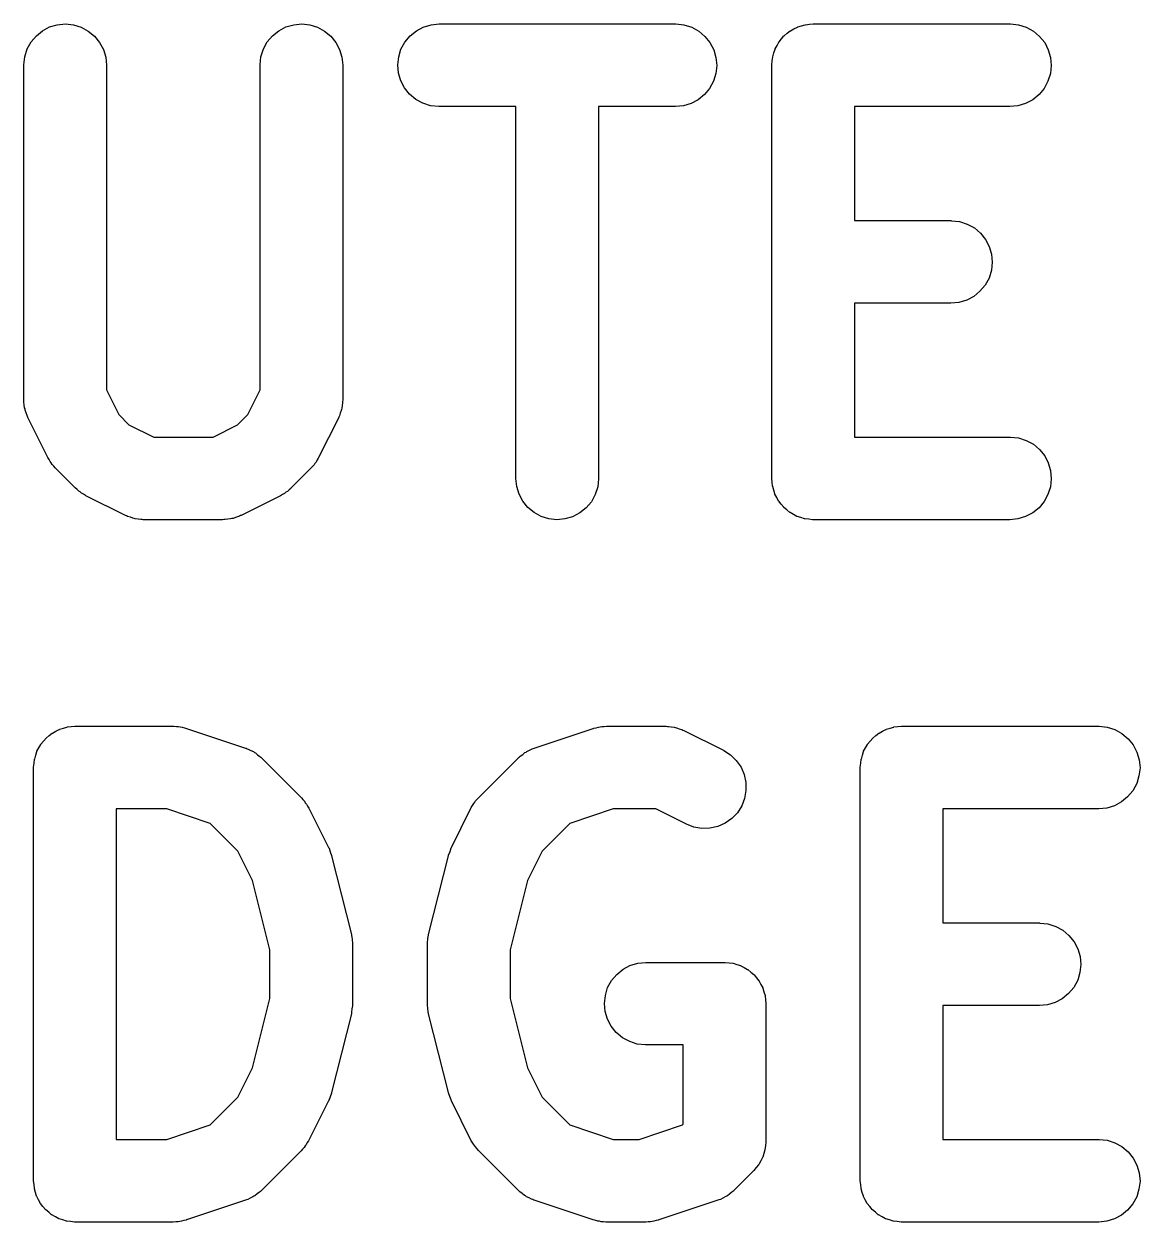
# Model space of a CAD drawing. Extents: x 74 to 212, y -170 to -83.
# Drawn here: x 172.095 to 176.145, y -89.909 to -85.559 of the extents above; entities that cross this region are included whole.
import ezdxf

# ---------------------------------------------------------------- set-up
doc = ezdxf.new("R2010")
doc.units = 0
doc.header["$MEASUREMENT"] = 0
doc.layers.add('BLACK', color=7, linetype='CONTINUOUS')

msp = doc.modelspace()

# ---------------------------------------------------------------- linework, layer by layer
at = {"layer": 'BLACK', "linetype": 'CONTINUOUS'}
for p, q in [((172.188, -85.5702), (172.216, -85.5619)), ((172.216, -85.5619), (172.246, -85.5593)), ((172.246, -85.5593), (172.275, -85.5623)), ((172.275, -85.5623), (172.303, -85.571)), ((173.045, -85.5702), (173.074, -85.5619)), ((173.074, -85.5619), (173.103, -85.5593)), ((173.103, -85.5593), (173.132, -85.5623)), ((173.132, -85.5623), (173.16, -85.571)), ((173.544, -85.5706), (173.573, -85.5621)), ((173.573, -85.5621), (173.602, -85.5593)), ((173.602, -85.5593), (174.459, -85.5593)), ((174.459, -85.5593), (174.461, -85.5593)), ((174.461, -85.5593), (174.49, -85.5625)), ((174.49, -85.5625), (174.518, -85.5714)), ((174.916, -85.5662), (174.93, -85.5621)), ((174.93, -85.5621), (174.931, -85.5619)), ((174.93, -85.5621), (174.93, -85.5621)), ((174.931, -85.5619), (174.945, -85.5606)), ((174.945, -85.5606), (174.959, -85.5593)), ((174.959, -85.5593), (175.673, -85.5593)), ((175.673, -85.5593), (175.675, -85.5593)), ((175.675, -85.5593), (175.704, -85.5625)), ((175.704, -85.5625), (175.732, -85.5714)), ((172.121, -85.6245), (172.14, -85.6021)), ((172.14, -85.6021), (172.162, -85.5837)), ((172.162, -85.5837), (172.188, -85.5702)), ((172.303, -85.571), (172.328, -85.5849)), ((172.328, -85.5849), (172.351, -85.6036)), ((172.351, -85.6036), (172.369, -85.6262)), ((172.978, -85.6245), (172.997, -85.6021)), ((172.997, -85.6021), (173.02, -85.5837)), ((173.02, -85.5837), (173.045, -85.5702)), ((173.16, -85.571), (173.186, -85.5849)), ((173.186, -85.5849), (173.208, -85.6036)), ((173.208, -85.6036), (173.227, -85.6262)), ((173.477, -85.6254), (173.496, -85.6028)), ((173.496, -85.6028), (173.519, -85.5843)), ((173.519, -85.5843), (173.544, -85.5706)), ((174.518, -85.5714), (174.544, -85.5855)), ((174.544, -85.5855), (174.566, -85.6043)), ((174.566, -85.6043), (174.584, -85.6271)), ((174.844, -85.6137), (174.853, -85.6028)), ((174.853, -85.6028), (174.854, -85.6025)), ((174.854, -85.6021), (174.865, -85.5932)), ((174.854, -85.6025), (174.854, -85.6021)), ((174.865, -85.5932), (174.876, -85.5843)), ((174.876, -85.5841), (174.877, -85.5837)), ((174.876, -85.5843), (174.876, -85.5841)), ((174.877, -85.5837), (174.889, -85.5772)), ((174.889, -85.5772), (174.902, -85.5706)), ((174.902, -85.5704), (174.903, -85.5702)), ((174.902, -85.5706), (174.902, -85.5704)), ((174.903, -85.5702), (174.916, -85.5662)), ((175.732, -85.5714), (175.758, -85.5855)), ((175.758, -85.5855), (175.78, -85.6043)), ((175.78, -85.6043), (175.799, -85.6271)), ((172.098, -85.6781), (172.107, -85.6502)), ((172.107, -85.6502), (172.121, -85.6245)), ((172.369, -85.6262), (172.383, -85.6521)), ((172.955, -85.6781), (172.964, -85.6502)), ((172.964, -85.6502), (172.978, -85.6245)), ((173.227, -85.6262), (173.24, -85.6521)), ((173.455, -85.6791), (173.463, -85.6511)), ((173.463, -85.6511), (173.477, -85.6254)), ((174.584, -85.6271), (174.598, -85.6531)), ((174.816, -85.6646), (174.821, -85.6511)), ((174.821, -85.6502), (174.828, -85.6378)), ((174.821, -85.6507), (174.821, -85.6502)), ((174.821, -85.6511), (174.821, -85.6507)), ((174.828, -85.6378), (174.834, -85.6254)), ((174.834, -85.6254), (174.835, -85.625)), ((174.835, -85.6245), (174.844, -85.6137)), ((174.835, -85.625), (174.835, -85.6245)), ((175.799, -85.6271), (175.812, -85.6531)), ((172.095, -85.7072), (172.098, -85.6781)), ((172.383, -85.6521), (172.392, -85.6801)), ((172.392, -85.6801), (172.395, -85.7093)), ((172.952, -85.7072), (172.955, -85.6781)), ((173.24, -85.6521), (173.249, -85.6801)), ((173.249, -85.6801), (173.252, -85.7093)), ((173.452, -85.7082), (173.455, -85.6791)), ((174.598, -85.6531), (174.606, -85.6811)), ((174.606, -85.6811), (174.609, -85.7103)), ((174.809, -85.7072), (174.81, -85.6931)), ((174.81, -85.6931), (174.812, -85.6791)), ((174.812, -85.6781), (174.816, -85.6646)), ((174.812, -85.6786), (174.812, -85.6781)), ((174.812, -85.6791), (174.812, -85.6786)), ((175.812, -85.6531), (175.82, -85.6811)), ((175.82, -85.6811), (175.823, -85.7103)), ((172.095, -85.7093), (172.095, -85.7072)), ((172.095, -86.9235), (172.095, -85.7093)), ((172.395, -85.7093), (172.395, -86.8881)), ((172.952, -85.7093), (172.952, -85.7072)), ((172.952, -86.8881), (172.952, -85.7093)), ((173.252, -85.7093), (173.252, -86.9235)), ((173.454, -85.7374), (173.452, -85.7082)), ((173.463, -85.7654), (173.454, -85.7374)), ((174.609, -85.7103), (174.606, -85.7394)), ((174.809, -85.7082), (174.809, -85.7072)), ((174.809, -85.7093), (174.809, -85.7082)), ((174.809, -85.7082), (174.809, -85.7082)), ((174.809, -85.7082), (174.809, -85.7082)), ((174.809, -87.2093), (174.809, -85.7093)), ((175.823, -85.7103), (175.82, -85.7394)), ((173.476, -85.7914), (173.463, -85.7654)), ((174.597, -85.7674), (174.583, -85.7931)), ((174.606, -85.7394), (174.597, -85.7674)), ((175.811, -85.7674), (175.797, -85.7931)), ((175.82, -85.7394), (175.811, -85.7674)), ((173.494, -85.8142), (173.476, -85.7914)), ((173.517, -85.833), (173.494, -85.8142)), ((174.564, -85.8157), (174.542, -85.8342)), ((174.583, -85.7931), (174.564, -85.8157)), ((175.779, -85.8157), (175.756, -85.8342)), ((175.797, -85.7931), (175.779, -85.8157)), ((173.543, -85.8471), (173.517, -85.833)), ((173.57, -85.856), (173.543, -85.8471)), ((173.6, -85.8592), (173.57, -85.856)), ((173.602, -85.8593), (173.6, -85.8592)), ((173.88, -85.8593), (173.602, -85.8593)), ((173.88, -87.2093), (173.88, -85.8593)), ((174.459, -85.8593), (174.18, -85.8593)), ((174.18, -85.8593), (174.18, -87.2093)), ((174.488, -85.8564), (174.459, -85.8593)), ((174.516, -85.8479), (174.488, -85.8564)), ((174.542, -85.8342), (174.516, -85.8479)), ((175.673, -85.8593), (175.109, -85.8593)), ((175.109, -85.8593), (175.109, -86.2735)), ((175.702, -85.8564), (175.673, -85.8593)), ((175.73, -85.8479), (175.702, -85.8564)), ((175.756, -85.8342), (175.73, -85.8479)), ((175.109, -86.2735), (175.459, -86.2735)), ((175.459, -86.2735), (175.461, -86.2736)), ((175.461, -86.2736), (175.49, -86.2768)), ((175.49, -86.2768), (175.518, -86.2857)), ((175.518, -86.2857), (175.544, -86.2998)), ((175.544, -86.2998), (175.566, -86.3186)), ((175.566, -86.3186), (175.584, -86.3414)), ((175.584, -86.3414), (175.598, -86.3674)), ((175.598, -86.3674), (175.606, -86.3954)), ((175.606, -86.3954), (175.609, -86.4246)), ((175.609, -86.4246), (175.606, -86.4537)), ((175.606, -86.4537), (175.597, -86.4817)), ((175.583, -86.5074), (175.564, -86.53)), ((175.597, -86.4817), (175.583, -86.5074)), ((175.516, -86.5622), (175.488, -86.5707)), ((175.542, -86.5485), (175.516, -86.5622)), ((175.564, -86.53), (175.542, -86.5485)), ((175.459, -86.5735), (175.109, -86.5735)), ((175.109, -86.5735), (175.109, -87.0593)), ((175.488, -86.5707), (175.459, -86.5735)), ((172.395, -86.8881), (172.439, -86.9775)), ((172.907, -86.9775), (172.952, -86.8881)), ((172.095, -86.9279), (172.095, -86.9235)), ((172.095, -86.9323), (172.095, -86.9279)), ((172.096, -86.9425), (172.095, -86.9323)), ((172.097, -86.9527), (172.096, -86.9425)), ((172.099, -86.9569), (172.097, -86.9527)), ((173.248, -86.9547), (173.247, -86.9589)), ((173.25, -86.9445), (173.248, -86.9547)), ((173.251, -86.9344), (173.25, -86.9445)), ((173.252, -86.9256), (173.251, -86.93)), ((173.251, -86.93), (173.251, -86.9344)), ((173.252, -86.9235), (173.252, -86.9256)), ((172.099, -86.9613), (172.099, -86.9569)), ((172.103, -86.9709), (172.099, -86.9613)), ((172.106, -86.9807), (172.103, -86.9709)), ((172.108, -86.9846), (172.106, -86.9807)), ((172.109, -86.9887), (172.108, -86.9846)), ((172.11, -86.9906), (172.109, -86.9887)), ((172.182, -87.1335), (172.11, -86.9906)), ((172.439, -86.9775), (172.476, -87.0145)), ((172.87, -87.0145), (172.907, -86.9775)), ((173.236, -86.9906), (173.164, -87.1335)), ((173.237, -86.9865), (173.236, -86.9906)), ((173.24, -86.9826), (173.237, -86.9865)), ((173.243, -86.9729), (173.24, -86.9826)), ((173.246, -86.9633), (173.243, -86.9729)), ((173.247, -86.9589), (173.246, -86.9633)), ((172.476, -87.0145), (172.566, -87.0593)), ((172.781, -87.0593), (172.87, -87.0145)), ((172.566, -87.0593), (172.781, -87.0593)), ((175.109, -87.0593), (175.673, -87.0593)), ((175.673, -87.0593), (175.675, -87.0593)), ((175.675, -87.0593), (175.704, -87.0625)), ((175.704, -87.0625), (175.732, -87.0714)), ((175.732, -87.0714), (175.758, -87.0855)), ((175.758, -87.0855), (175.78, -87.1043)), ((175.78, -87.1043), (175.799, -87.1271)), ((175.799, -87.1271), (175.812, -87.1531)), ((172.186, -87.1406), (172.182, -87.1335)), ((172.19, -87.1481), (172.186, -87.1406)), ((172.194, -87.153), (172.19, -87.1481)), ((172.197, -87.1583), (172.194, -87.153)), ((172.203, -87.1644), (172.197, -87.1583)), ((172.208, -87.171), (172.203, -87.1644)), ((172.21, -87.1725), (172.208, -87.171)), ((172.281, -87.2439), (172.21, -87.1725)), ((173.136, -87.1725), (173.065, -87.2439)), ((173.142, -87.166), (173.136, -87.1725)), ((173.148, -87.1599), (173.142, -87.166)), ((173.151, -87.1547), (173.148, -87.1599)), ((173.155, -87.1498), (173.151, -87.1547)), ((173.159, -87.1424), (173.155, -87.1498)), ((173.163, -87.1353), (173.159, -87.1424)), ((173.164, -87.1335), (173.163, -87.1353)), ((175.812, -87.1531), (175.82, -87.1811)), ((173.883, -87.2384), (173.88, -87.2093)), ((174.18, -87.2113), (174.177, -87.2404)), ((174.18, -87.2093), (174.18, -87.2113)), ((174.81, -87.2233), (174.809, -87.2093)), ((175.82, -87.1811), (175.823, -87.2103)), ((175.823, -87.2103), (175.82, -87.2394)), ((172.288, -87.2492), (172.281, -87.2439)), ((172.294, -87.2551), (172.288, -87.2492)), ((172.299, -87.2585), (172.294, -87.2551)), ((172.304, -87.2625), (172.299, -87.2585)), ((173.045, -87.2597), (173.04, -87.2636)), ((173.051, -87.2564), (173.045, -87.2597)), ((173.057, -87.2506), (173.051, -87.2564)), ((173.063, -87.2454), (173.057, -87.2506)), ((173.065, -87.2439), (173.063, -87.2454)), ((173.892, -87.2664), (173.883, -87.2384)), ((174.177, -87.2404), (174.168, -87.2683)), ((174.811, -87.2374), (174.81, -87.2233)), ((174.812, -87.2379), (174.811, -87.2374)), ((174.812, -87.2384), (174.812, -87.2379)), ((174.816, -87.2519), (174.812, -87.2384)), ((174.82, -87.2654), (174.816, -87.2519)), ((175.82, -87.2394), (175.811, -87.2674)), ((172.311, -87.2665), (172.304, -87.2625)), ((172.318, -87.271), (172.311, -87.2665)), ((172.32, -87.272), (172.318, -87.271)), ((172.463, -87.3434), (172.32, -87.272)), ((173.026, -87.272), (172.883, -87.3434)), ((173.033, -87.2675), (173.026, -87.272)), ((173.04, -87.2636), (173.033, -87.2675)), ((173.905, -87.2923), (173.892, -87.2664)), ((173.924, -87.3149), (173.905, -87.2923)), ((174.154, -87.294), (174.135, -87.3164)), ((174.168, -87.2683), (174.154, -87.294)), ((174.82, -87.2659), (174.82, -87.2654)), ((174.82, -87.2664), (174.82, -87.2659)), ((174.827, -87.2789), (174.82, -87.2664)), ((174.833, -87.2914), (174.827, -87.2789)), ((174.834, -87.2918), (174.833, -87.2914)), ((174.834, -87.2923), (174.834, -87.2918)), ((174.843, -87.3032), (174.834, -87.2923)), ((174.852, -87.3142), (174.843, -87.3032)), ((175.797, -87.2931), (175.779, -87.3157)), ((175.811, -87.2674), (175.797, -87.2931)), ((172.467, -87.345), (172.463, -87.3434)), ((172.471, -87.3471), (172.467, -87.345)), ((172.481, -87.3502), (172.471, -87.3471)), ((172.873, -87.3479), (172.863, -87.3509)), ((172.877, -87.3459), (172.873, -87.3479)), ((172.881, -87.3443), (172.877, -87.3459)), ((172.883, -87.3434), (172.881, -87.3443)), ((173.946, -87.3336), (173.924, -87.3149)), ((173.972, -87.3475), (173.946, -87.3336)), ((174, -87.3562), (173.972, -87.3475)), ((174.112, -87.3348), (174.086, -87.3483)), ((174.135, -87.3164), (174.112, -87.3348)), ((174.852, -87.3145), (174.852, -87.3142)), ((174.852, -87.3149), (174.852, -87.3145)), ((174.863, -87.3239), (174.852, -87.3149)), ((174.874, -87.333), (174.863, -87.3239)), ((174.875, -87.3333), (174.874, -87.333)), ((174.875, -87.3336), (174.875, -87.3333)), ((174.887, -87.3403), (174.875, -87.3336)), ((174.9, -87.3471), (174.887, -87.3403)), ((174.9, -87.3473), (174.9, -87.3471)), ((174.901, -87.3475), (174.9, -87.3473)), ((174.914, -87.3517), (174.901, -87.3475)), ((175.73, -87.3479), (175.702, -87.3564)), ((175.756, -87.3342), (175.73, -87.3479)), ((175.779, -87.3157), (175.756, -87.3342)), ((172.49, -87.3539), (172.481, -87.3502)), ((172.495, -87.3546), (172.49, -87.3539)), ((172.499, -87.356), (172.495, -87.3546)), ((172.509, -87.3571), (172.499, -87.356)), ((172.519, -87.3589), (172.509, -87.3571)), ((172.524, -87.3587), (172.519, -87.3589)), ((172.528, -87.3592), (172.524, -87.3587)), ((172.53, -87.3593), (172.528, -87.3592)), ((172.816, -87.3593), (172.53, -87.3593)), ((172.82, -87.3588), (172.816, -87.3593)), ((172.825, -87.359), (172.82, -87.3588)), ((172.835, -87.3574), (172.825, -87.359)), ((172.845, -87.3564), (172.835, -87.3574)), ((172.849, -87.3551), (172.845, -87.3564)), ((172.854, -87.3544), (172.849, -87.3551)), ((172.863, -87.3509), (172.854, -87.3544)), ((174.029, -87.3593), (174, -87.3562)), ((174.058, -87.3566), (174.029, -87.3593)), ((174.086, -87.3483), (174.058, -87.3566)), ((174.928, -87.356), (174.914, -87.3517)), ((174.929, -87.3562), (174.928, -87.356)), ((174.928, -87.356), (174.928, -87.356)), ((174.943, -87.3577), (174.929, -87.3562)), ((174.957, -87.3592), (174.943, -87.3577)), ((174.958, -87.3592), (174.957, -87.3592)), ((174.959, -87.3593), (174.958, -87.3592)), ((174.958, -87.3592), (174.958, -87.3593)), ((174.958, -87.3593), (174.958, -87.3592)), ((175.673, -87.3593), (174.959, -87.3593)), ((175.702, -87.3564), (175.673, -87.3593)), ((172.198, -88.1337), (172.211, -88.1272)), ((172.211, -88.1272), (172.223, -88.1206)), ((172.223, -88.1206), (172.224, -88.1204)), ((172.224, -88.1202), (172.238, -88.1162)), ((172.224, -88.1204), (172.224, -88.1202)), ((172.238, -88.1162), (172.251, -88.1121)), ((172.251, -88.1121), (172.252, -88.1121)), ((172.252, -88.1119), (172.266, -88.1106)), ((172.252, -88.1121), (172.252, -88.1119)), ((172.266, -88.1106), (172.28, -88.1093)), ((172.28, -88.1093), (172.637, -88.1093)), ((172.637, -88.1093), (172.639, -88.1093)), ((172.639, -88.1093), (172.648, -88.1102)), ((172.648, -88.1102), (172.656, -88.1105)), ((172.656, -88.1105), (172.662, -88.1118)), ((172.662, -88.1118), (172.669, -88.1125)), ((172.669, -88.1125), (172.677, -88.1151)), ((172.677, -88.1151), (172.685, -88.117)), ((172.685, -88.117), (172.899, -88.1884)), ((173.947, -88.1884), (174.161, -88.117)), ((174.161, -88.117), (174.163, -88.1163)), ((174.163, -88.1163), (174.172, -88.1145)), ((174.172, -88.1145), (174.18, -88.1121)), ((174.18, -88.1121), (174.186, -88.1115)), ((174.186, -88.1115), (174.192, -88.1102)), ((174.192, -88.1102), (174.2, -88.1101)), ((174.2, -88.1101), (174.209, -88.1093)), ((174.209, -88.1093), (174.423, -88.1093)), ((174.423, -88.1093), (174.425, -88.1093)), ((174.425, -88.1093), (174.43, -88.1098)), ((174.43, -88.1098), (174.434, -88.1097)), ((174.434, -88.1097), (174.444, -88.1114)), ((174.444, -88.1114), (174.454, -88.1125)), ((174.454, -88.1125), (174.458, -88.1139)), ((174.458, -88.1139), (174.463, -88.1146)), ((174.463, -88.1146), (174.472, -88.1183)), ((174.472, -88.1183), (174.482, -88.1214)), ((174.482, -88.1214), (174.486, -88.1235)), ((174.486, -88.1235), (174.49, -88.1251)), ((174.49, -88.1251), (174.633, -88.1965)), ((175.198, -88.1337), (175.211, -88.1272)), ((175.211, -88.1272), (175.223, -88.1206)), ((175.223, -88.1206), (175.224, -88.1204)), ((175.224, -88.1202), (175.238, -88.1162)), ((175.224, -88.1204), (175.224, -88.1202)), ((175.238, -88.1162), (175.251, -88.1121)), ((175.251, -88.1121), (175.252, -88.1121)), ((175.252, -88.1119), (175.266, -88.1106)), ((175.252, -88.1121), (175.252, -88.1119)), ((175.266, -88.1106), (175.28, -88.1093)), ((175.28, -88.1093), (175.995, -88.1093)), ((175.995, -88.1093), (175.997, -88.1093)), ((175.997, -88.1093), (176.026, -88.1125)), ((176.026, -88.1125), (176.054, -88.1214)), ((176.054, -88.1214), (176.079, -88.1355)), ((172.156, -88.1745), (172.166, -88.1637)), ((172.156, -88.175), (172.156, -88.1745)), ((172.166, -88.1637), (172.175, -88.1528)), ((172.175, -88.1521), (172.186, -88.1432)), ((172.175, -88.1525), (172.175, -88.1521)), ((172.175, -88.1528), (172.175, -88.1525)), ((172.186, -88.1432), (172.197, -88.1343)), ((172.197, -88.1343), (172.198, -88.1341)), ((172.198, -88.1341), (172.198, -88.1337)), ((175.156, -88.1745), (175.166, -88.1637)), ((175.156, -88.175), (175.156, -88.1745)), ((175.166, -88.1637), (175.175, -88.1528)), ((175.175, -88.1521), (175.186, -88.1432)), ((175.175, -88.1525), (175.175, -88.1521)), ((175.175, -88.1528), (175.175, -88.1525)), ((175.186, -88.1432), (175.197, -88.1343)), ((175.197, -88.1343), (175.198, -88.1341)), ((175.198, -88.1341), (175.198, -88.1337)), ((176.079, -88.1355), (176.102, -88.1543)), ((176.102, -88.1543), (176.12, -88.1771)), ((172.134, -88.2281), (172.138, -88.2146)), ((172.138, -88.2146), (172.142, -88.2011)), ((172.142, -88.2002), (172.149, -88.1878)), ((172.142, -88.2007), (172.142, -88.2002)), ((172.142, -88.2011), (172.142, -88.2007)), ((172.149, -88.1878), (172.156, -88.1754)), ((172.156, -88.1754), (172.156, -88.175)), ((172.899, -88.1884), (172.901, -88.1891)), ((172.901, -88.1891), (172.905, -88.1909)), ((172.905, -88.1909), (172.909, -88.1922)), ((172.909, -88.1922), (172.918, -88.197)), ((172.918, -88.197), (172.928, -88.2014)), ((172.928, -88.2014), (172.931, -88.204)), ((172.931, -88.204), (172.935, -88.206)), ((172.935, -88.206), (172.943, -88.2125)), ((172.943, -88.2125), (172.951, -88.2186)), ((173.893, -88.2204), (173.896, -88.2172)), ((173.896, -88.2172), (173.905, -88.2113)), ((173.905, -88.2113), (173.913, -88.2049)), ((173.913, -88.2049), (173.917, -88.2029)), ((173.917, -88.2029), (173.92, -88.2003)), ((173.92, -88.2003), (173.93, -88.1961)), ((173.93, -88.1961), (173.939, -88.1914)), ((173.939, -88.1914), (173.943, -88.1902)), ((173.943, -88.1902), (173.947, -88.1884)), ((174.633, -88.1965), (174.635, -88.1975)), ((174.635, -88.1975), (174.659, -88.2134)), ((174.659, -88.2134), (174.68, -88.2338)), ((175.134, -88.2281), (175.138, -88.2146)), ((175.138, -88.2146), (175.142, -88.2011)), ((175.142, -88.2002), (175.149, -88.1878)), ((175.142, -88.2007), (175.142, -88.2002)), ((175.142, -88.2011), (175.142, -88.2007)), ((175.149, -88.1878), (175.156, -88.1754)), ((175.156, -88.1754), (175.156, -88.175)), ((176.12, -88.1771), (176.134, -88.2031)), ((176.134, -88.2031), (176.142, -88.2311)), ((172.13, -88.2572), (172.132, -88.2431)), ((172.13, -88.2582), (172.13, -88.2572)), ((172.13, -88.2593), (172.13, -88.2582)), ((172.13, -88.2582), (172.13, -88.2582)), ((172.13, -88.2582), (172.13, -88.2582)), ((172.13, -89.7593), (172.13, -88.2593)), ((172.132, -88.2431), (172.133, -88.2291)), ((172.133, -88.2286), (172.134, -88.2281)), ((172.133, -88.2291), (172.133, -88.2286)), ((172.951, -88.2186), (172.954, -88.2218)), ((172.954, -88.2218), (172.958, -88.2246)), ((172.958, -88.2246), (173.101, -88.3675)), ((173.746, -88.3675), (173.888, -88.2246)), ((173.888, -88.2246), (173.89, -88.2231)), ((173.89, -88.2231), (173.893, -88.2204)), ((174.68, -88.2338), (174.697, -88.2579)), ((174.697, -88.2579), (174.709, -88.2847)), ((175.13, -88.2572), (175.132, -88.2431)), ((175.13, -88.2582), (175.13, -88.2572)), ((175.13, -88.2593), (175.13, -88.2582)), ((175.13, -88.2582), (175.13, -88.2582)), ((175.13, -88.2582), (175.13, -88.2582)), ((175.13, -89.7593), (175.13, -88.2593)), ((175.132, -88.2431), (175.133, -88.2291)), ((175.133, -88.2286), (175.134, -88.2281)), ((175.133, -88.2291), (175.133, -88.2286)), ((176.145, -88.2603), (176.141, -88.2894)), ((176.142, -88.2311), (176.145, -88.2603)), ((174.709, -88.2847), (174.715, -88.3134)), ((176.141, -88.2894), (176.133, -88.3174)), ((174.715, -88.3426), (174.71, -88.3714)), ((174.715, -88.3134), (174.715, -88.3426)), ((176.119, -88.3431), (176.1, -88.3657)), ((176.133, -88.3174), (176.119, -88.3431)), ((173.101, -88.3675), (173.102, -88.369)), ((173.102, -88.369), (173.107, -88.3755)), ((173.107, -88.3755), (173.113, -88.3817)), ((173.113, -88.3817), (173.116, -88.387)), ((173.116, -88.387), (173.12, -88.3918)), ((173.12, -88.3918), (173.124, -88.3993)), ((173.723, -88.3975), (173.727, -88.3901)), ((173.727, -88.3901), (173.731, -88.3853)), ((173.731, -88.3853), (173.734, -88.38)), ((173.734, -88.38), (173.74, -88.374)), ((173.74, -88.374), (173.746, -88.3675)), ((174.71, -88.3714), (174.7, -88.3987)), ((176.078, -88.3842), (176.052, -88.3979)), ((176.1, -88.3657), (176.078, -88.3842)), ((172.43, -88.4093), (172.43, -89.6093)), ((172.613, -88.4093), (172.43, -88.4093)), ((172.771, -88.4618), (172.613, -88.4093)), ((173.124, -88.3993), (173.129, -88.4065)), ((173.129, -88.4065), (173.2, -88.5493)), ((173.646, -88.5493), (173.717, -88.4065)), ((173.717, -88.4065), (173.718, -88.4046)), ((173.718, -88.4046), (173.723, -88.3975)), ((174.233, -88.4093), (174.076, -88.4618)), ((174.388, -88.4093), (174.233, -88.4093)), ((174.499, -88.4648), (174.388, -88.4093)), ((174.684, -88.4234), (174.664, -88.4445)), ((174.7, -88.3987), (174.684, -88.4234)), ((175.995, -88.4093), (175.43, -88.4093)), ((175.43, -88.4093), (175.43, -88.8235)), ((176.024, -88.4064), (175.995, -88.4093)), ((176.052, -88.3979), (176.024, -88.4064)), ((172.871, -88.5624), (172.771, -88.4618)), ((174.076, -88.4618), (173.975, -88.5624)), ((174.526, -88.4753), (174.499, -88.4648)), ((174.555, -88.4803), (174.526, -88.4753)), ((174.613, -88.4732), (174.584, -88.4796)), ((174.64, -88.4613), (174.613, -88.4732)), ((174.664, -88.4445), (174.64, -88.4613)), ((174.584, -88.4796), (174.555, -88.4803)), ((172.924, -88.6688), (172.871, -88.5624)), ((173.2, -88.5493), (173.201, -88.5512)), ((173.201, -88.5512), (173.201, -88.5518)), ((173.201, -88.5518), (173.202, -88.5524)), ((173.202, -88.5524), (173.206, -88.5656)), ((173.206, -88.5656), (173.211, -88.5787)), ((173.636, -88.5767), (173.641, -88.5636)), ((173.641, -88.5636), (173.645, -88.5506)), ((173.645, -88.5506), (173.646, -88.55)), ((173.646, -88.55), (173.646, -88.5493)), ((173.975, -88.5624), (173.922, -88.6688)), ((173.211, -88.5787), (173.211, -88.5794)), ((173.211, -88.5794), (173.211, -88.58)), ((173.211, -88.58), (173.283, -88.8657)), ((173.563, -88.8657), (173.635, -88.58)), ((173.635, -88.5773), (173.636, -88.5767)), ((173.635, -88.578), (173.635, -88.5773)), ((173.635, -88.58), (173.635, -88.578)), ((172.987, -88.9206), (172.924, -88.6688)), ((173.922, -88.6688), (173.859, -88.9206)), ((175.43, -88.8235), (175.78, -88.8235)), ((175.78, -88.8235), (175.782, -88.8236)), ((175.782, -88.8236), (175.811, -88.8268)), ((175.811, -88.8268), (175.839, -88.8357)), ((173.283, -88.8657), (173.283, -88.8678)), ((173.283, -88.8678), (173.284, -88.8704)), ((173.284, -88.8704), (173.285, -88.873)), ((173.562, -88.8709), (173.563, -88.8684)), ((173.563, -88.8684), (173.563, -88.8657)), ((175.839, -88.8357), (175.865, -88.8498)), ((175.865, -88.8498), (175.887, -88.8686)), ((175.887, -88.8686), (175.906, -88.8914)), ((173.285, -88.873), (173.286, -88.8849)), ((173.286, -88.8849), (173.287, -88.8968)), ((173.287, -88.8968), (173.287, -88.8994)), ((173.287, -88.8994), (173.287, -88.9021)), ((173.287, -88.9021), (173.287, -89.1164)), ((173.559, -88.8947), (173.561, -88.8828)), ((173.559, -88.8974), (173.559, -88.8947)), ((173.559, -88.9), (173.559, -88.8974)), ((173.559, -88.9021), (173.559, -88.9)), ((173.559, -89.1164), (173.559, -88.9021)), ((173.561, -88.8828), (173.562, -88.8709)), ((175.906, -88.8914), (175.919, -88.9173)), ((172.987, -89.0979), (172.987, -88.9206)), ((173.859, -88.9206), (173.859, -89.0979)), ((175.919, -88.9173), (175.928, -88.9454)), ((175.928, -88.9454), (175.93, -88.9746)), ((174.246, -89.01), (174.269, -88.9915)), ((174.269, -88.9915), (174.294, -88.9777)), ((174.294, -88.9777), (174.323, -88.9693)), ((174.323, -88.9693), (174.352, -88.9664)), ((174.352, -88.9664), (174.637, -88.9664)), ((174.637, -88.9664), (174.638, -88.9664)), ((174.638, -88.9664), (174.638, -88.9664)), ((174.638, -88.9664), (174.638, -88.9664)), ((174.638, -88.9664), (174.639, -88.9664)), ((174.639, -88.9664), (174.654, -88.968)), ((174.654, -88.968), (174.668, -88.9695)), ((174.668, -88.9695), (174.668, -88.9696)), ((174.668, -88.9696), (174.669, -88.9697)), ((174.669, -88.9697), (174.682, -88.974)), ((174.682, -88.974), (174.695, -88.9781)), ((174.695, -88.9781), (174.696, -88.9784)), ((174.696, -88.9784), (174.696, -88.9785)), ((174.696, -88.9785), (174.709, -88.9853)), ((174.709, -88.9853), (174.721, -88.992)), ((174.721, -88.992), (174.722, -88.9924)), ((174.722, -88.9924), (174.722, -88.9926)), ((174.722, -88.9926), (174.733, -89.0016)), ((175.93, -88.9746), (175.927, -89.0037)), ((174.213, -89.0583), (174.227, -89.0325)), ((174.227, -89.0325), (174.246, -89.01)), ((174.733, -89.0016), (174.744, -89.0107)), ((174.744, -89.0107), (174.744, -89.0111)), ((174.744, -89.0111), (174.745, -89.0114)), ((174.745, -89.0114), (174.753, -89.0225)), ((174.753, -89.0225), (174.762, -89.0334)), ((174.762, -89.0334), (174.763, -89.0339)), ((174.763, -89.0339), (174.763, -89.0343)), ((174.763, -89.0343), (174.769, -89.0468)), ((175.919, -89.0317), (175.905, -89.0574)), ((175.927, -89.0037), (175.919, -89.0317)), ((174.202, -89.1154), (174.205, -89.0862)), ((174.205, -89.0862), (174.213, -89.0583)), ((174.769, -89.0468), (174.776, -89.0592)), ((174.776, -89.0592), (174.776, -89.0597)), ((174.776, -89.0597), (174.776, -89.0602)), ((174.776, -89.0602), (174.78, -89.0738)), ((174.78, -89.0738), (174.785, -89.0873)), ((174.785, -89.0873), (174.785, -89.0878)), ((174.785, -89.0878), (174.785, -89.0883)), ((175.886, -89.08), (175.863, -89.0985)), ((175.905, -89.0574), (175.886, -89.08)), ((172.924, -89.3498), (172.987, -89.0979)), ((173.287, -89.1238), (173.285, -89.1357)), ((173.287, -89.1164), (173.287, -89.1185)), ((173.287, -89.1185), (173.287, -89.1211)), ((173.287, -89.1211), (173.287, -89.1238)), ((173.559, -89.1191), (173.559, -89.1164)), ((173.559, -89.1217), (173.559, -89.1191)), ((173.56, -89.1336), (173.559, -89.1217)), ((173.859, -89.0979), (173.922, -89.3498)), ((174.204, -89.1445), (174.202, -89.1154)), ((174.785, -89.0883), (174.786, -89.1023)), ((174.786, -89.1023), (174.787, -89.1164)), ((174.787, -89.1164), (174.787, -89.6164)), ((175.78, -89.1235), (175.43, -89.1235)), ((175.43, -89.1235), (175.43, -89.6093)), ((175.809, -89.1207), (175.78, -89.1235)), ((175.837, -89.1122), (175.809, -89.1207)), ((175.863, -89.0985), (175.837, -89.1122)), ((173.283, -89.1528), (173.211, -89.4385)), ((173.284, -89.1476), (173.283, -89.1501)), ((173.283, -89.1501), (173.283, -89.1528)), ((173.285, -89.1357), (173.284, -89.1476)), ((173.562, -89.1455), (173.56, -89.1336)), ((173.562, -89.1481), (173.562, -89.1455)), ((173.563, -89.1507), (173.562, -89.1481)), ((173.563, -89.1528), (173.563, -89.1507)), ((173.635, -89.4385), (173.563, -89.1528)), ((174.213, -89.1726), (174.204, -89.1445)), ((174.226, -89.1985), (174.213, -89.1726)), ((174.244, -89.2213), (174.226, -89.1985)), ((174.267, -89.2402), (174.244, -89.2213)), ((174.293, -89.2543), (174.267, -89.2402)), ((174.32, -89.2631), (174.293, -89.2543)), ((174.35, -89.2664), (174.32, -89.2631)), ((174.352, -89.2664), (174.35, -89.2664)), ((174.487, -89.2664), (174.352, -89.2664)), ((174.487, -89.5543), (174.487, -89.2664)), ((172.871, -89.4561), (172.924, -89.3498)), ((173.922, -89.3498), (173.975, -89.4561)), ((172.771, -89.5567), (172.871, -89.4561)), ((173.2, -89.4692), (173.129, -89.6121)), ((173.201, -89.468), (173.2, -89.4685)), ((173.2, -89.4685), (173.2, -89.4692)), ((173.206, -89.4549), (173.201, -89.468)), ((173.211, -89.4419), (173.206, -89.4549)), ((173.211, -89.4385), (173.211, -89.4405)), ((173.211, -89.4405), (173.211, -89.4412)), ((173.211, -89.4412), (173.211, -89.4419)), ((173.635, -89.4391), (173.635, -89.4385)), ((173.635, -89.4398), (173.635, -89.4391)), ((173.64, -89.4529), (173.635, -89.4398)), ((173.645, -89.4661), (173.64, -89.4529)), ((173.645, -89.4667), (173.645, -89.4661)), ((173.645, -89.4673), (173.645, -89.4667)), ((173.646, -89.4692), (173.645, -89.4673)), ((173.717, -89.6121), (173.646, -89.4692)), ((173.975, -89.4561), (174.076, -89.5567)), ((172.613, -89.6093), (172.771, -89.5567)), ((174.076, -89.5567), (174.233, -89.6093)), ((174.327, -89.6093), (174.485, -89.5567)), ((174.485, -89.5567), (174.487, -89.5543)), ((172.43, -89.6093), (172.613, -89.6093)), ((174.233, -89.6093), (174.327, -89.6093)), ((175.43, -89.6093), (175.995, -89.6093)), ((175.995, -89.6093), (175.997, -89.6093)), ((175.997, -89.6093), (176.026, -89.6125)), ((173.101, -89.651), (172.958, -89.7939)), ((173.106, -89.6445), (173.101, -89.651)), ((173.112, -89.6385), (173.106, -89.6445)), ((173.115, -89.6332), (173.112, -89.6385)), ((173.119, -89.6284), (173.115, -89.6332)), ((173.123, -89.621), (173.119, -89.6284)), ((173.128, -89.6139), (173.123, -89.621)), ((173.129, -89.6121), (173.128, -89.6139)), ((173.722, -89.6192), (173.717, -89.6121)), ((173.726, -89.6267), (173.722, -89.6192)), ((173.73, -89.6315), (173.726, -89.6267)), ((173.733, -89.6368), (173.73, -89.6315)), ((173.739, -89.643), (173.733, -89.6368)), ((173.744, -89.6495), (173.739, -89.643)), ((173.746, -89.651), (173.744, -89.6495)), ((173.888, -89.7939), (173.746, -89.651)), ((174.784, -89.6476), (174.78, -89.6608)), ((174.786, -89.6323), (174.784, -89.646)), ((174.784, -89.646), (174.784, -89.6468)), ((174.784, -89.6468), (174.784, -89.6476)), ((174.787, -89.6185), (174.786, -89.6323)), ((174.787, -89.6164), (174.787, -89.6169)), ((174.787, -89.6169), (174.787, -89.6169)), ((174.787, -89.6169), (174.787, -89.617)), ((174.787, -89.617), (174.787, -89.6185)), ((176.026, -89.6125), (176.054, -89.6214)), ((176.054, -89.6214), (176.079, -89.6355)), ((176.079, -89.6355), (176.102, -89.6543)), ((174.769, -89.6876), (174.762, -89.6998)), ((174.775, -89.6755), (174.769, -89.6876)), ((174.776, -89.674), (174.775, -89.6747)), ((174.775, -89.6747), (174.775, -89.6755)), ((174.78, -89.6608), (174.776, -89.674)), ((176.102, -89.6543), (176.12, -89.6771)), ((176.12, -89.6771), (176.134, -89.7031)), ((174.743, -89.7225), (174.672, -89.7939)), ((174.752, -89.7118), (174.743, -89.7225)), ((174.761, -89.7011), (174.752, -89.7118)), ((174.762, -89.7005), (174.761, -89.7011)), ((174.762, -89.6998), (174.762, -89.7005)), ((176.134, -89.7031), (176.142, -89.7311)), ((176.142, -89.7311), (176.145, -89.7603)), ((172.132, -89.7733), (172.13, -89.7593)), ((172.133, -89.7874), (172.132, -89.7733)), ((175.132, -89.7733), (175.13, -89.7593)), ((175.133, -89.7874), (175.132, -89.7733)), ((176.145, -89.7603), (176.141, -89.7894)), ((172.133, -89.7879), (172.133, -89.7874)), ((172.133, -89.7884), (172.133, -89.7879)), ((172.137, -89.8019), (172.133, -89.7884)), ((172.141, -89.8154), (172.137, -89.8019)), ((172.141, -89.8159), (172.141, -89.8154)), ((172.142, -89.8164), (172.141, -89.8159)), ((172.148, -89.8289), (172.142, -89.8164)), ((172.907, -89.8271), (172.903, -89.8283)), ((172.916, -89.8224), (172.907, -89.8271)), ((172.926, -89.8182), (172.916, -89.8224)), ((172.929, -89.8157), (172.926, -89.8182)), ((172.933, -89.8136), (172.929, -89.8157)), ((172.941, -89.8072), (172.933, -89.8136)), ((172.95, -89.8013), (172.941, -89.8072)), ((172.953, -89.7981), (172.95, -89.8013)), ((172.956, -89.7954), (172.953, -89.7981)), ((172.958, -89.7939), (172.956, -89.7954)), ((173.892, -89.7967), (173.888, -89.7939)), ((173.895, -89.7999), (173.892, -89.7967)), ((173.903, -89.806), (173.895, -89.7999)), ((173.911, -89.8125), (173.903, -89.806)), ((173.915, -89.8146), (173.911, -89.8125)), ((173.919, -89.8172), (173.915, -89.8146)), ((173.928, -89.8215), (173.919, -89.8172)), ((173.937, -89.8263), (173.928, -89.8215)), ((173.941, -89.8276), (173.937, -89.8263)), ((174.622, -89.8271), (174.617, -89.8283)), ((174.631, -89.8224), (174.622, -89.8271)), ((174.64, -89.8182), (174.631, -89.8224)), ((174.644, -89.8157), (174.64, -89.8182)), ((174.648, -89.8136), (174.644, -89.8157)), ((174.656, -89.8072), (174.648, -89.8136)), ((174.664, -89.8013), (174.656, -89.8072)), ((174.667, -89.7981), (174.664, -89.8013)), ((174.671, -89.7954), (174.667, -89.7981)), ((174.672, -89.7939), (174.671, -89.7954)), ((175.133, -89.7879), (175.133, -89.7874)), ((175.133, -89.7884), (175.133, -89.7879)), ((175.137, -89.8019), (175.133, -89.7884)), ((175.141, -89.8154), (175.137, -89.8019)), ((175.141, -89.8159), (175.141, -89.8154)), ((175.142, -89.8164), (175.141, -89.8159)), ((175.148, -89.8289), (175.142, -89.8164)), ((176.133, -89.8174), (176.119, -89.8431)), ((176.141, -89.7894), (176.133, -89.8174)), ((172.155, -89.8414), (172.148, -89.8289)), ((172.155, -89.8418), (172.155, -89.8414)), ((172.155, -89.8423), (172.155, -89.8418)), ((172.164, -89.8532), (172.155, -89.8423)), ((172.173, -89.8642), (172.164, -89.8532)), ((172.173, -89.8645), (172.173, -89.8642)), ((172.174, -89.8649), (172.173, -89.8645)), ((172.185, -89.874), (172.174, -89.8649)), ((172.899, -89.8301), (172.685, -89.9016)), ((172.903, -89.8283), (172.899, -89.8301)), ((173.945, -89.8295), (173.941, -89.8276)), ((173.947, -89.8301), (173.945, -89.8295)), ((174.161, -89.9016), (173.947, -89.8301)), ((174.613, -89.8301), (174.399, -89.9016)), ((174.617, -89.8283), (174.613, -89.8301)), ((175.155, -89.8414), (175.148, -89.8289)), ((175.155, -89.8418), (175.155, -89.8414)), ((175.155, -89.8423), (175.155, -89.8418)), ((175.164, -89.8532), (175.155, -89.8423)), ((175.173, -89.8642), (175.164, -89.8532)), ((175.173, -89.8645), (175.173, -89.8642)), ((175.174, -89.8649), (175.173, -89.8645)), ((175.185, -89.874), (175.174, -89.8649)), ((176.1, -89.8657), (176.078, -89.8842)), ((176.119, -89.8431), (176.1, -89.8657)), ((172.195, -89.883), (172.185, -89.874)), ((172.196, -89.8833), (172.195, -89.883)), ((172.196, -89.8836), (172.196, -89.8833)), ((172.209, -89.8903), (172.196, -89.8836)), ((172.221, -89.8971), (172.209, -89.8903)), ((172.222, -89.8973), (172.221, -89.8971)), ((172.222, -89.8975), (172.222, -89.8973)), ((172.236, -89.9017), (172.222, -89.8975)), ((172.249, -89.906), (172.236, -89.9017)), ((172.25, -89.906), (172.249, -89.906)), ((172.25, -89.9062), (172.25, -89.906)), ((172.264, -89.9077), (172.25, -89.9062)), ((172.278, -89.9092), (172.264, -89.9077)), ((172.279, -89.9092), (172.278, -89.9092)), ((172.28, -89.9093), (172.279, -89.9092)), ((172.279, -89.9092), (172.279, -89.9093)), ((172.279, -89.9093), (172.279, -89.9092)), ((172.637, -89.9093), (172.28, -89.9093)), ((172.646, -89.9084), (172.637, -89.9093)), ((172.654, -89.9083), (172.646, -89.9084)), ((172.66, -89.907), (172.654, -89.9083)), ((172.667, -89.9064), (172.66, -89.907)), ((172.675, -89.904), (172.667, -89.9064)), ((172.683, -89.9022), (172.675, -89.904)), ((172.685, -89.9016), (172.683, -89.9022)), ((174.17, -89.9034), (174.161, -89.9016)), ((174.178, -89.906), (174.17, -89.9034)), ((174.184, -89.9067), (174.178, -89.906)), ((174.19, -89.9081), (174.184, -89.9067)), ((174.198, -89.9083), (174.19, -89.9081)), ((174.207, -89.9092), (174.198, -89.9083)), ((174.209, -89.9093), (174.207, -89.9092)), ((174.352, -89.9093), (174.209, -89.9093)), ((174.36, -89.9084), (174.352, -89.9093)), ((174.368, -89.9083), (174.36, -89.9084)), ((174.375, -89.907), (174.368, -89.9083)), ((174.381, -89.9064), (174.375, -89.907)), ((174.389, -89.904), (174.381, -89.9064)), ((174.397, -89.9022), (174.389, -89.904)), ((174.399, -89.9016), (174.397, -89.9022)), ((175.195, -89.883), (175.185, -89.874)), ((175.196, -89.8833), (175.195, -89.883)), ((175.196, -89.8836), (175.196, -89.8833)), ((175.209, -89.8903), (175.196, -89.8836)), ((175.221, -89.8971), (175.209, -89.8903)), ((175.222, -89.8973), (175.221, -89.8971)), ((175.222, -89.8975), (175.222, -89.8973)), ((175.236, -89.9017), (175.222, -89.8975)), ((175.249, -89.906), (175.236, -89.9017)), ((175.25, -89.906), (175.249, -89.906)), ((175.25, -89.9062), (175.25, -89.906)), ((175.264, -89.9077), (175.25, -89.9062)), ((175.278, -89.9092), (175.264, -89.9077)), ((175.279, -89.9092), (175.278, -89.9092)), ((175.28, -89.9093), (175.279, -89.9092)), ((175.279, -89.9092), (175.279, -89.9093)), ((175.279, -89.9093), (175.279, -89.9092)), ((175.995, -89.9093), (175.28, -89.9093)), ((176.024, -89.9064), (175.995, -89.9093)), ((176.052, -89.8979), (176.024, -89.9064)), ((176.078, -89.8842), (176.052, -89.8979))]:
    msp.add_line(p, q, dxfattribs=at)

doc.saveas('drawing.dxf')
